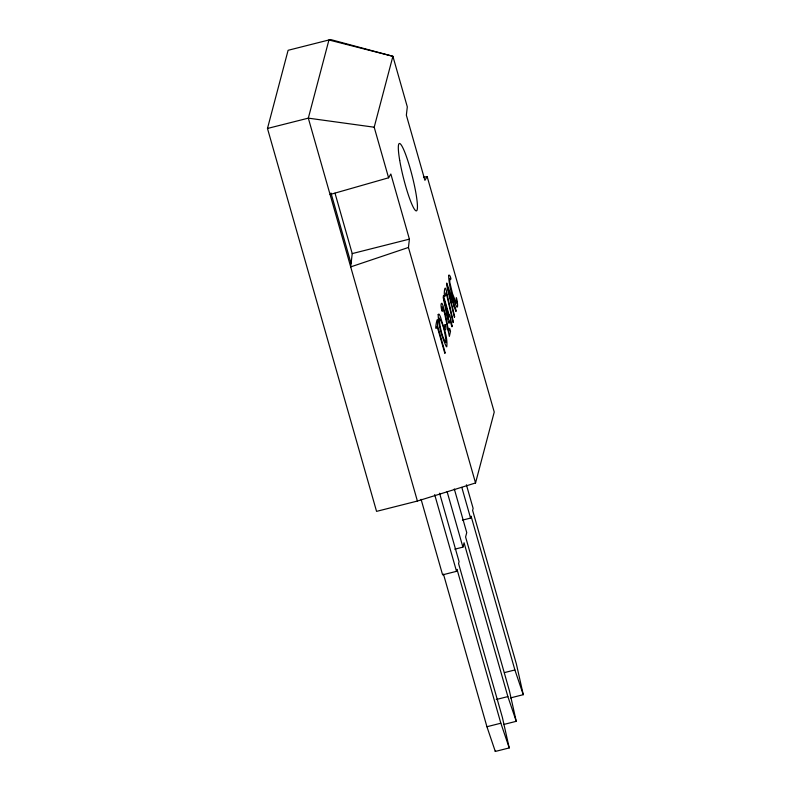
<?xml version="1.0" encoding="UTF-8"?>
<svg xmlns="http://www.w3.org/2000/svg" width="791" height="791" viewBox="0 0 791 791"><rect width="100%" height="100%" fill="white"/><g stroke="black" fill="none" stroke-linecap="round" stroke-linejoin="round"><path stroke-width="1.19" d="M335.008 193.182L352.222 253.595L350.7 266.893L408.453 247.454L409.402 239.139L390.843 174L388.599 177.787L330.074 194.507M427.15 176.541L494.237 412.052L475.539 482.965L417.401 501.049L376.556 511.372L267.477 128.468L288.102 50.298L330.608 39.55L392.9 56.299L407.306 106.874L406.356 115.189L424.915 180.328L427.15 176.541L423.59 177.322M388.599 177.787L374.192 127.213L392.9 56.299L328.937 39.975L308.322 118.146L417.401 501.049M421.089 499.329L442.604 574.849L456.526 571.329L457.04 569.401L500.851 723.211L509.226 747.93L495.295 751.45L486.93 726.731L443.454 574.098M454.785 549.181L462.913 547.135L464.06 542.774L507.871 696.584L516.246 721.313L503.481 724.536M462.448 520.142L470.566 518.085L471.08 516.147L514.892 669.957L523.266 694.686L510.502 697.909M495.295 751.45L495.552 750.481M509.226 747.93L502.384 717.397L458.572 563.587L459.077 561.65L439.578 493.208M516.246 721.313L509.404 690.78L465.592 536.97L466.739 532.61L454.301 488.947M523.266 694.686L516.424 664.153L472.613 510.343L473.127 508.405L466.403 484.804M267.477 128.468L308.322 118.146L374.192 127.213M352.222 253.595L409.402 239.139M504.45 672.597L514.892 669.957M496.273 699.521L507.871 696.584M486.93 726.731L500.851 723.211M408.453 247.454L475.539 482.965M461.825 487.404L470.566 518.085M447.113 491.666L462.913 547.135M434.674 494.622L456.526 571.329M330.974 192.994L351.075 263.571M454.607 316.538L454.449 317.438L446.618 284.987L446.757 283.059L456.18 310.468L455.952 311.545L453.451 304.387L452.561 307.778L454.607 316.538M445.106 352.568L444.878 353.429L437.166 326.545C433.419 335.532 438.629 308.263 437.443 325.467L445.106 352.568M452.136 325.932L451.908 326.792L449.901 319.95L449.021 323.282L448.438 321.779L443.227 297.604L443.464 295.636L449.239 315.52L449.476 314.591L450.02 316.024L452.136 325.932M453.283 321.63L453.095 322.53L446.173 292.621C443.207 306.038 444.087 277.908 446.688 292.443L453.283 321.63M442.12 307.096C443.494 318.832 439.292 302.775 441.912 303.299A7.435 0.959 75.8 0 1 443.108 306.018L445.64 315.342L448.695 331.943L449.624 328.394L450.534 331.211L449.357 336.402L444.512 312.939L442.12 307.096M456.575 301.598L456.278 303.26L452.452 293.481L449.743 282.031L449.95 278.402C452.145 282.16 450.099 273.498 448.596 275.248C449.051 286.124 452.155 297.268 456.803 307.066L457.188 307.126C458.79 306.651 455.161 290.406 456.575 301.598M439.143 318.15C439.727 325.892 441.981 337.836 446.084 342.602C445.511 334.84 443.267 322.985 439.143 318.15M438.174 314.62C438.461 325.595 441.774 336.818 446.361 346.735L446.777 346.765C447.924 336.946 443.286 327.098 440.735 317.695A11.361 1.463 75.8 0 0 438.876 314.057L438.174 314.62M445.115 324.567C442.841 332.586 447.884 330.796 445.115 324.567M452.452 301.44L451.71 304.278L447.746 287.677L452.452 301.44M448.952 316.598L448.25 319.238L444.176 299.878L448.952 316.598M399.692 160.296A34.755 4.479 75.8 0 0 416.244 210.881A34.755 4.479 75.8 0 0 407.691 160.316A34.755 4.479 75.8 0 0 399.692 160.296"/></g></svg>
